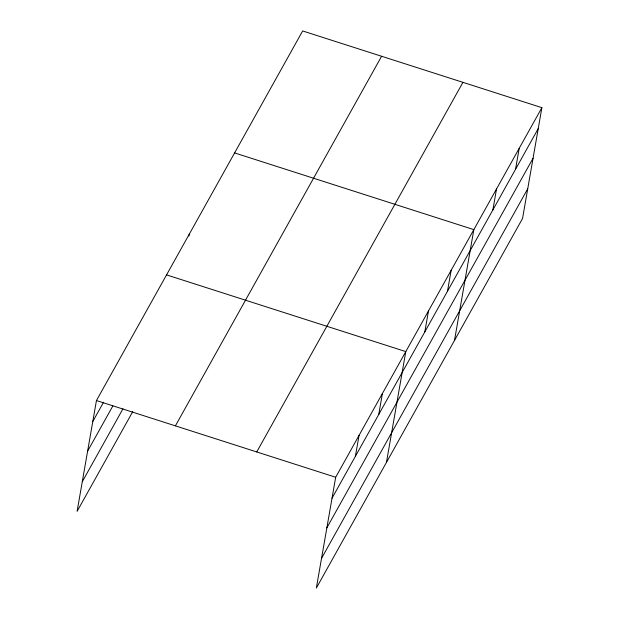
<?xml version="1.0" encoding="UTF-8"?>
<svg xmlns="http://www.w3.org/2000/svg" width="619" height="619" viewBox="0 0 619 619"><rect width="100%" height="100%" fill="white"/><g stroke="black" fill="none" stroke-linecap="round" stroke-linejoin="round"><path stroke-width="0.93" d="M541.888 107.66L335.684 477.257L316.348 588.05L522.552 218.453L541.888 107.66L302.652 30.95L96.448 400.547L77.112 511.34L132.737 411.65M188.927 236.056L189.244 234.23M355.391 456.335L359.051 435.366M378.758 414.444L382.418 393.483M386.457 462.385L405.793 351.592L166.557 274.882M424.812 331.9L428.472 310.939M447.498 291.247L451.158 270.279M454.501 340.419L473.837 229.626L234.609 152.916M492.863 209.934L496.523 188.965M515.542 169.273L519.202 148.312M92.788 421.516L103.543 402.242M87.619 451.158L112.859 405.917M82.288 481.698L122.949 408.819M175.394 425.864L381.598 56.259M256.738 451.94L462.942 82.342M332.024 498.218L538.228 128.62M326.847 527.86L533.052 158.263M321.516 558.408L527.721 188.803M96.448 400.547L335.684 477.257"/></g></svg>
